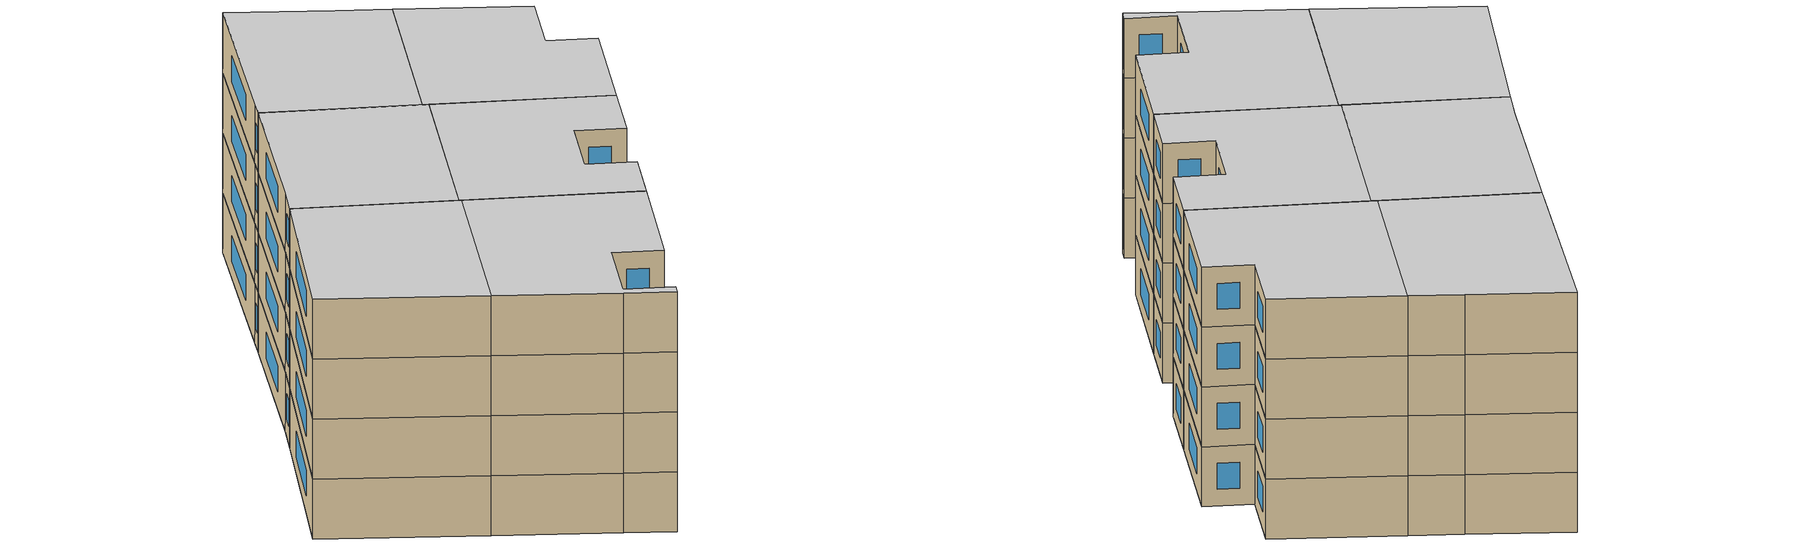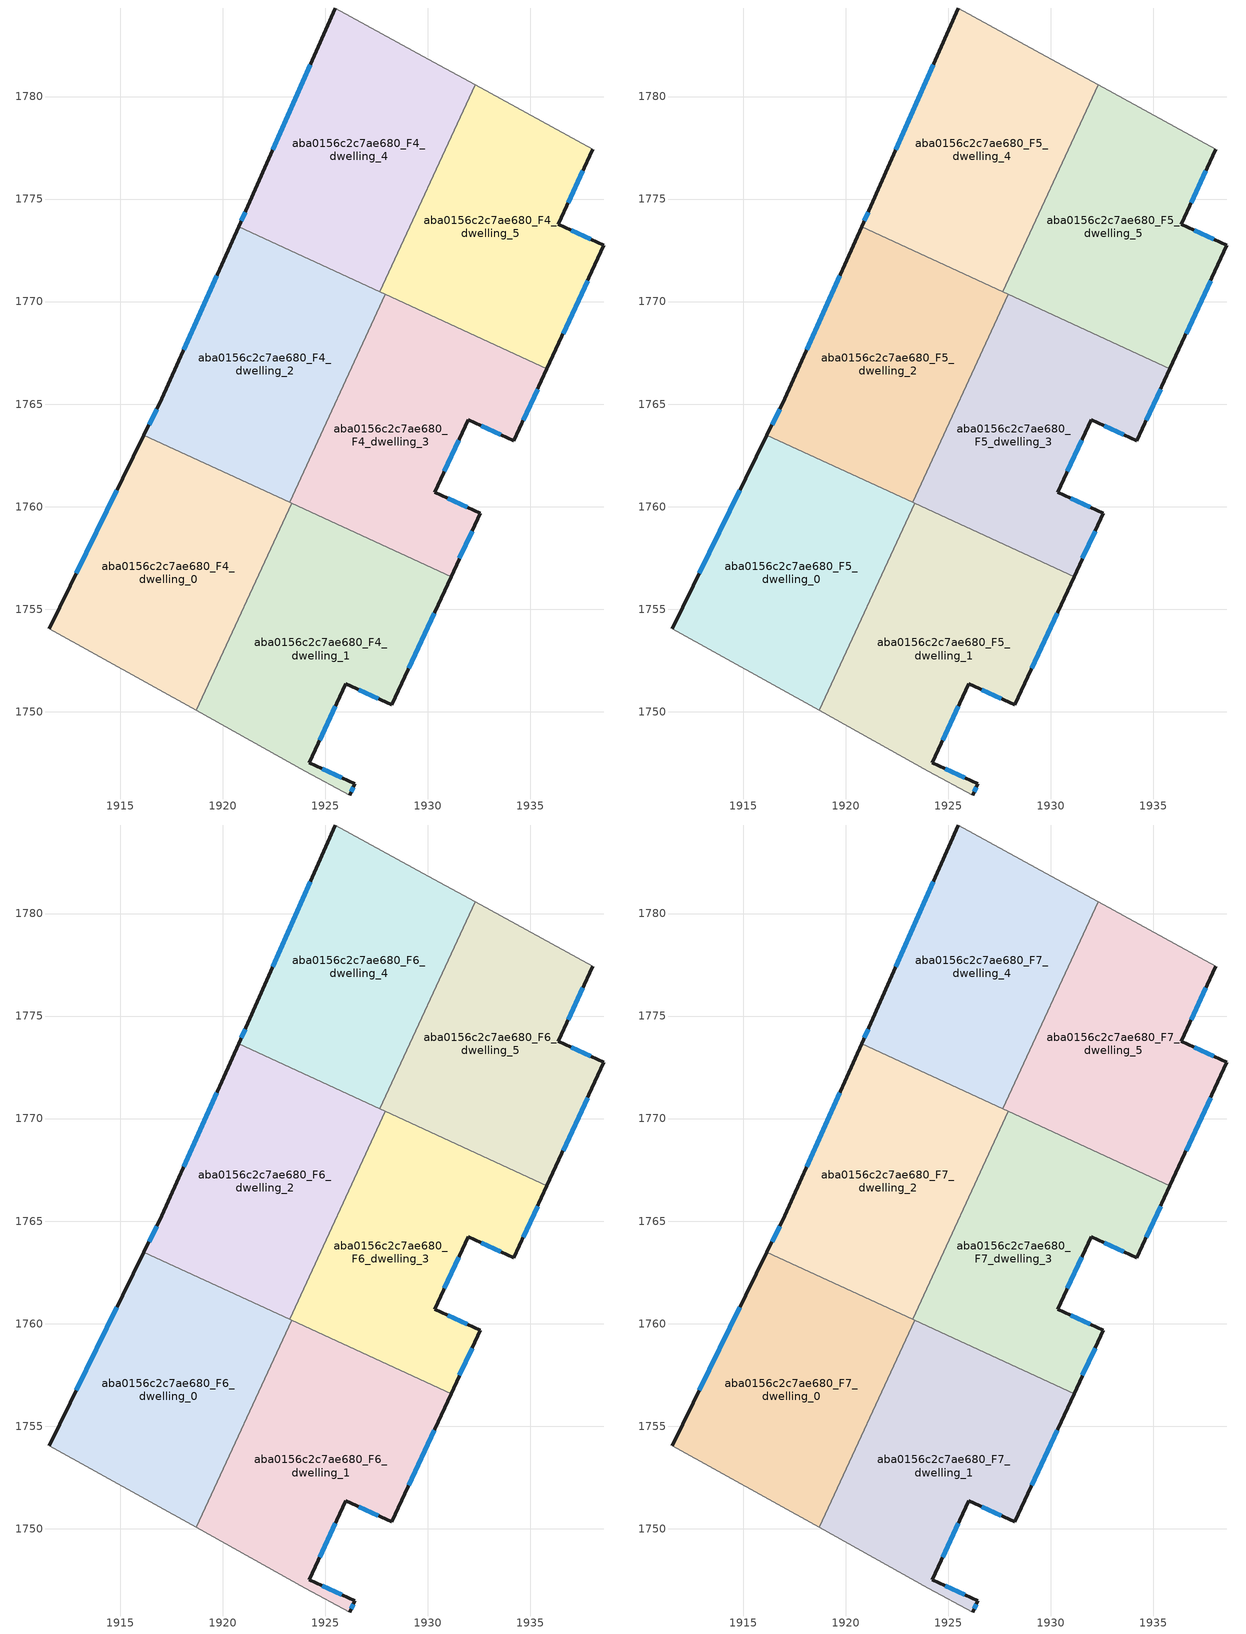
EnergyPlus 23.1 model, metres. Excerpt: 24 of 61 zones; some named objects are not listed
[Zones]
aba0156c2c7ae680_F4_dwelling_0
 floor to aba0156c2c7ae680_F3_dwelling_0 (EU_floor_Construction): 1923.37,1760.17 1918.71,1750.06 1911.53,1754.06 1916.16,1763.49 z12
 wall outside (EU_wall_Construction): 1916.16,1763.49 1911.53,1754.06 z12:15
 wall adiabatic (EU_wall_Construction): 1911.53,1754.06 1918.71,1750.06 z12:15
 wall to aba0156c2c7ae680_F4_dwelling_1 (EU_wall_Construction): 1918.71,1750.06 1923.37,1760.17 z12:15
 wall to aba0156c2c7ae680_F4_dwelling_2 (EU_wall_Construction): 1923.26,1760.22 1916.16,1763.49 z12:15
 wall to aba0156c2c7ae680_F4_dwelling_3 (EU_wall_Construction): 1923.37,1760.17 1923.26,1760.22 z12:15
 window (EU_Window_Construction): 1914.83,1760.8 1912.85,1756.75 z12.86:14.14
aba0156c2c7ae680_F4_dwelling_1
 floor to aba0156c2c7ae680_F3_dwelling_1 (EU_floor_Construction): 1931.13,1756.59 1928.23,1750.33 1926.01,1751.37 1924.22,1747.51 1926.44,1746.48 1926.19,1745.94 1924.03,1747.1 1918.71,1750.06 1923.37,1760.17 z12
 wall outside (EU_wall_Construction): 1926.19,1745.94 1926.44,1746.48 1924.22,1747.51 1926.01,1751.37 1928.23,1750.33 1931.13,1756.59 z12:15
 wall adiabatic (EU_wall_Construction): 1918.71,1750.06 1924.03,1747.1 1926.19,1745.94 z12:15
 wall to aba0156c2c7ae680_F4_dwelling_3 (EU_wall_Construction): 1931.13,1756.59 1923.37,1760.17 z12:15
 window (EU_Window_Construction): 1926.64,1751.07 1927.59,1750.63 / 1924.73,1748.61 1925.5,1750.26 / 1925.81,1746.78 1924.85,1747.22 / 1926.26,1746.09 1926.37,1746.33 / 1929.06,1752.12 1930.3,1754.8 z12.86:14.14
aba0156c2c7ae680_F4_dwelling_2
 floor to aba0156c2c7ae680_F3_dwelling_2 (EU_floor_Construction): 1927.93,1770.35 1923.26,1760.22 1916.16,1763.49 1917.02,1765.26 1920.77,1773.65 z12
 wall outside (EU_wall_Construction): 1920.77,1773.65 1917.02,1765.26 1916.16,1763.49 z12:15
 wall to aba0156c2c7ae680_F4_dwelling_3 (EU_wall_Construction): 1923.26,1760.22 1927.93,1770.35 z12:15
 wall to aba0156c2c7ae680_F4_dwelling_4 (EU_wall_Construction): 1927.66,1770.48 1920.77,1773.65 z12:15
 wall to aba0156c2c7ae680_F4_dwelling_5 (EU_wall_Construction): 1927.93,1770.35 1927.66,1770.48 z12:15
 window (EU_Window_Construction): 1919.7,1771.26 1918.09,1767.66 / 1916.77,1764.75 1916.4,1764 z12.86:14.14
aba0156c2c7ae680_F4_dwelling_3
 floor to aba0156c2c7ae680_F3_dwelling_3 (EU_floor_Construction): 1935.81,1766.72 1934.2,1763.22 1931.97,1764.25 1930.34,1760.71 1932.57,1759.68 1931.13,1756.59 1923.26,1760.22 1927.93,1770.35 z12
 wall outside (EU_wall_Construction): 1931.13,1756.59 1932.57,1759.68 1930.34,1760.71 1931.97,1764.25 1934.2,1763.22 1935.81,1766.72 z12:15
 wall to aba0156c2c7ae680_F4_dwelling_5 (EU_wall_Construction): 1935.81,1766.72 1927.93,1770.35 z12:15
 window (EU_Window_Construction): 1934.66,1764.22 1935.35,1765.72 / 1932.61,1763.96 1933.56,1763.52 / 1930.81,1761.72 1931.51,1763.24 / 1931.93,1759.97 1930.98,1760.41 / 1931.54,1757.47 1932.16,1758.8 z12.86:14.14
aba0156c2c7ae680_F4_dwelling_4
 floor to aba0156c2c7ae680_F3_dwelling_4 (EU_floor_Construction): 1930.02,1781.81 1932.31,1780.56 1927.66,1770.48 1920.77,1773.65 1921.22,1774.66 1925.48,1784.32 z12
 wall outside (EU_wall_Construction): 1925.48,1784.32 1921.22,1774.66 1920.77,1773.65 z12:15
 wall adiabatic (EU_wall_Construction): 1932.31,1780.56 1930.02,1781.81 1925.48,1784.32 z12:15
 wall to aba0156c2c7ae680_F4_dwelling_5 (EU_wall_Construction): 1927.66,1770.48 1932.31,1780.56 z12:15
 window (EU_Window_Construction): 1921.09,1774.37 1920.9,1773.94 / 1924.27,1781.56 1922.44,1777.42 z12.86:14.14
aba0156c2c7ae680_F4_dwelling_5
 floor to aba0156c2c7ae680_F3_dwelling_5 (EU_floor_Construction): 1938.05,1777.44 1936.36,1773.78 1938.59,1772.75 1935.81,1766.72 1927.66,1770.48 1932.31,1780.56 z12
 wall outside (EU_wall_Construction): 1935.81,1766.72 1938.59,1772.75 1936.36,1773.78 1938.05,1777.44 z12:15
 wall adiabatic (EU_wall_Construction): 1938.05,1777.44 1932.31,1780.56 z12:15
 window (EU_Window_Construction): 1937.95,1773.04 1937,1773.48 / 1936.6,1768.44 1937.79,1771.03 / 1936.84,1774.82 1937.57,1776.39 z12.86:14.14
aba0156c2c7ae680_F5_dwelling_0
 floor to aba0156c2c7ae680_F4_dwelling_0 (EU_floor_Construction): 1923.37,1760.17 1918.71,1750.06 1911.53,1754.06 1916.16,1763.49 z15
 wall outside (EU_wall_Construction): 1916.16,1763.49 1911.53,1754.06 z15:18
 wall adiabatic (EU_wall_Construction): 1911.53,1754.06 1918.71,1750.06 z15:18
 wall to aba0156c2c7ae680_F5_dwelling_1 (EU_wall_Construction): 1918.71,1750.06 1923.37,1760.17 z15:18
 wall to aba0156c2c7ae680_F5_dwelling_2 (EU_wall_Construction): 1923.26,1760.22 1916.16,1763.49 z15:18
 wall to aba0156c2c7ae680_F5_dwelling_3 (EU_wall_Construction): 1923.37,1760.17 1923.26,1760.22 z15:18
 window (EU_Window_Construction): 1914.83,1760.8 1912.85,1756.75 z15.86:17.14
aba0156c2c7ae680_F5_dwelling_1
 floor to aba0156c2c7ae680_F4_dwelling_1 (EU_floor_Construction): 1931.13,1756.59 1928.23,1750.33 1926.01,1751.37 1924.22,1747.51 1926.44,1746.48 1926.19,1745.94 1924.03,1747.1 1918.71,1750.06 1923.37,1760.17 z15
 wall outside (EU_wall_Construction): 1926.19,1745.94 1926.44,1746.48 1924.22,1747.51 1926.01,1751.37 1928.23,1750.33 1931.13,1756.59 z15:18
 wall adiabatic (EU_wall_Construction): 1918.71,1750.06 1924.03,1747.1 1926.19,1745.94 z15:18
 wall to aba0156c2c7ae680_F5_dwelling_3 (EU_wall_Construction): 1931.13,1756.59 1923.37,1760.17 z15:18
 window (EU_Window_Construction): 1926.64,1751.07 1927.59,1750.63 / 1924.73,1748.61 1925.5,1750.26 / 1925.81,1746.78 1924.85,1747.22 / 1926.26,1746.09 1926.37,1746.33 / 1929.06,1752.12 1930.3,1754.8 z15.86:17.14
aba0156c2c7ae680_F5_dwelling_2
 floor to aba0156c2c7ae680_F4_dwelling_2 (EU_floor_Construction): 1927.93,1770.35 1923.26,1760.22 1916.16,1763.49 1917.02,1765.26 1920.77,1773.65 z15
 wall outside (EU_wall_Construction): 1920.77,1773.65 1917.02,1765.26 1916.16,1763.49 z15:18
 wall to aba0156c2c7ae680_F5_dwelling_3 (EU_wall_Construction): 1923.26,1760.22 1927.93,1770.35 z15:18
 wall to aba0156c2c7ae680_F5_dwelling_4 (EU_wall_Construction): 1927.66,1770.48 1920.77,1773.65 z15:18
 wall to aba0156c2c7ae680_F5_dwelling_5 (EU_wall_Construction): 1927.93,1770.35 1927.66,1770.48 z15:18
 window (EU_Window_Construction): 1919.7,1771.26 1918.09,1767.66 / 1916.77,1764.75 1916.4,1764 z15.86:17.14
aba0156c2c7ae680_F5_dwelling_3
 floor to aba0156c2c7ae680_F4_dwelling_3 (EU_floor_Construction): 1935.81,1766.72 1934.2,1763.22 1931.97,1764.25 1930.34,1760.71 1932.57,1759.68 1931.13,1756.59 1923.26,1760.22 1927.93,1770.35 z15
 wall outside (EU_wall_Construction): 1931.13,1756.59 1932.57,1759.68 1930.34,1760.71 1931.97,1764.25 1934.2,1763.22 1935.81,1766.72 z15:18
 wall to aba0156c2c7ae680_F5_dwelling_5 (EU_wall_Construction): 1935.81,1766.72 1927.93,1770.35 z15:18
 window (EU_Window_Construction): 1934.66,1764.22 1935.35,1765.72 / 1932.61,1763.96 1933.56,1763.52 / 1930.81,1761.72 1931.51,1763.24 / 1931.93,1759.97 1930.98,1760.41 / 1931.54,1757.47 1932.16,1758.8 z15.86:17.14
aba0156c2c7ae680_F5_dwelling_4
 floor to aba0156c2c7ae680_F4_dwelling_4 (EU_floor_Construction): 1930.02,1781.81 1932.31,1780.56 1927.66,1770.48 1920.77,1773.65 1921.22,1774.66 1925.48,1784.32 z15
 wall outside (EU_wall_Construction): 1925.48,1784.32 1921.22,1774.66 1920.77,1773.65 z15:18
 wall adiabatic (EU_wall_Construction): 1932.31,1780.56 1930.02,1781.81 1925.48,1784.32 z15:18
 wall to aba0156c2c7ae680_F5_dwelling_5 (EU_wall_Construction): 1927.66,1770.48 1932.31,1780.56 z15:18
 window (EU_Window_Construction): 1921.09,1774.37 1920.9,1773.94 / 1924.27,1781.56 1922.44,1777.42 z15.86:17.14
aba0156c2c7ae680_F5_dwelling_5
 floor to aba0156c2c7ae680_F4_dwelling_5 (EU_floor_Construction): 1938.05,1777.44 1936.36,1773.78 1938.59,1772.75 1935.81,1766.72 1927.66,1770.48 1932.31,1780.56 z15
 wall outside (EU_wall_Construction): 1935.81,1766.72 1938.59,1772.75 1936.36,1773.78 1938.05,1777.44 z15:18
 wall adiabatic (EU_wall_Construction): 1938.05,1777.44 1932.31,1780.56 z15:18
 window (EU_Window_Construction): 1937.95,1773.04 1937,1773.48 / 1936.6,1768.44 1937.79,1771.03 / 1936.84,1774.82 1937.57,1776.39 z15.86:17.14
aba0156c2c7ae680_F6_dwelling_0
 floor to aba0156c2c7ae680_F5_dwelling_0 (EU_floor_Construction): 1923.37,1760.17 1918.71,1750.06 1911.53,1754.06 1916.16,1763.49 z18
 wall outside (EU_wall_Construction): 1916.16,1763.49 1911.53,1754.06 z18:21
 wall adiabatic (EU_wall_Construction): 1911.53,1754.06 1918.71,1750.06 z18:21
 wall to aba0156c2c7ae680_F6_dwelling_1 (EU_wall_Construction): 1918.71,1750.06 1923.37,1760.17 z18:21
 wall to aba0156c2c7ae680_F6_dwelling_2 (EU_wall_Construction): 1923.26,1760.22 1916.16,1763.49 z18:21
 wall to aba0156c2c7ae680_F6_dwelling_3 (EU_wall_Construction): 1923.37,1760.17 1923.26,1760.22 z18:21
 window (EU_Window_Construction): 1914.83,1760.8 1912.85,1756.75 z18.86:20.14
aba0156c2c7ae680_F6_dwelling_1
 floor to aba0156c2c7ae680_F5_dwelling_1 (EU_floor_Construction): 1931.13,1756.59 1928.23,1750.33 1926.01,1751.37 1924.22,1747.51 1926.44,1746.48 1926.19,1745.94 1924.03,1747.1 1918.71,1750.06 1923.37,1760.17 z18
 wall outside (EU_wall_Construction): 1926.19,1745.94 1926.44,1746.48 1924.22,1747.51 1926.01,1751.37 1928.23,1750.33 1931.13,1756.59 z18:21
 wall adiabatic (EU_wall_Construction): 1918.71,1750.06 1924.03,1747.1 1926.19,1745.94 z18:21
 wall to aba0156c2c7ae680_F6_dwelling_3 (EU_wall_Construction): 1931.13,1756.59 1923.37,1760.17 z18:21
 window (EU_Window_Construction): 1926.64,1751.07 1927.59,1750.63 / 1924.73,1748.61 1925.5,1750.26 / 1925.81,1746.78 1924.85,1747.22 / 1926.26,1746.09 1926.37,1746.33 / 1929.06,1752.12 1930.3,1754.8 z18.86:20.14
aba0156c2c7ae680_F6_dwelling_2
 floor to aba0156c2c7ae680_F5_dwelling_2 (EU_floor_Construction): 1927.93,1770.35 1923.26,1760.22 1916.16,1763.49 1917.02,1765.26 1920.77,1773.65 z18
 wall outside (EU_wall_Construction): 1920.77,1773.65 1917.02,1765.26 1916.16,1763.49 z18:21
 wall to aba0156c2c7ae680_F6_dwelling_3 (EU_wall_Construction): 1923.26,1760.22 1927.93,1770.35 z18:21
 wall to aba0156c2c7ae680_F6_dwelling_4 (EU_wall_Construction): 1927.66,1770.48 1920.77,1773.65 z18:21
 wall to aba0156c2c7ae680_F6_dwelling_5 (EU_wall_Construction): 1927.93,1770.35 1927.66,1770.48 z18:21
 window (EU_Window_Construction): 1919.7,1771.26 1918.09,1767.66 / 1916.77,1764.75 1916.4,1764 z18.86:20.14
aba0156c2c7ae680_F6_dwelling_3
 floor to aba0156c2c7ae680_F5_dwelling_3 (EU_floor_Construction): 1935.81,1766.72 1934.2,1763.22 1931.97,1764.25 1930.34,1760.71 1932.57,1759.68 1931.13,1756.59 1923.26,1760.22 1927.93,1770.35 z18
 wall outside (EU_wall_Construction): 1931.13,1756.59 1932.57,1759.68 1930.34,1760.71 1931.97,1764.25 1934.2,1763.22 1935.81,1766.72 z18:21
 wall to aba0156c2c7ae680_F6_dwelling_5 (EU_wall_Construction): 1935.81,1766.72 1927.93,1770.35 z18:21
 window (EU_Window_Construction): 1934.66,1764.22 1935.35,1765.72 / 1932.61,1763.96 1933.56,1763.52 / 1930.81,1761.72 1931.51,1763.24 / 1931.93,1759.97 1930.98,1760.41 / 1931.54,1757.47 1932.16,1758.8 z18.86:20.14
aba0156c2c7ae680_F6_dwelling_4
 floor to aba0156c2c7ae680_F5_dwelling_4 (EU_floor_Construction): 1930.02,1781.81 1932.31,1780.56 1927.66,1770.48 1920.77,1773.65 1921.22,1774.66 1925.48,1784.32 z18
 wall outside (EU_wall_Construction): 1925.48,1784.32 1921.22,1774.66 1920.77,1773.65 z18:21
 wall adiabatic (EU_wall_Construction): 1932.31,1780.56 1930.02,1781.81 1925.48,1784.32 z18:21
 wall to aba0156c2c7ae680_F6_dwelling_5 (EU_wall_Construction): 1927.66,1770.48 1932.31,1780.56 z18:21
 window (EU_Window_Construction): 1921.09,1774.37 1920.9,1773.94 / 1924.27,1781.56 1922.44,1777.42 z18.86:20.14
aba0156c2c7ae680_F6_dwelling_5
 floor to aba0156c2c7ae680_F5_dwelling_5 (EU_floor_Construction): 1938.05,1777.44 1936.36,1773.78 1938.59,1772.75 1935.81,1766.72 1927.66,1770.48 1932.31,1780.56 z18
 wall outside (EU_wall_Construction): 1935.81,1766.72 1938.59,1772.75 1936.36,1773.78 1938.05,1777.44 z18:21
 wall adiabatic (EU_wall_Construction): 1938.05,1777.44 1932.31,1780.56 z18:21
 window (EU_Window_Construction): 1937.95,1773.04 1937,1773.48 / 1936.6,1768.44 1937.79,1771.03 / 1936.84,1774.82 1937.57,1776.39 z18.86:20.14
aba0156c2c7ae680_F7_dwelling_0
 floor to aba0156c2c7ae680_F6_dwelling_0 (EU_floor_Construction): 1923.37,1760.17 1918.71,1750.06 1911.53,1754.06 1916.16,1763.49 z21
 wall outside (EU_wall_Construction): 1916.16,1763.49 1911.53,1754.06 z21:24
 wall adiabatic (EU_wall_Construction): 1911.53,1754.06 1918.71,1750.06 z21:24
 wall to aba0156c2c7ae680_F7_dwelling_1 (EU_wall_Construction): 1918.71,1750.06 1923.37,1760.17 z21:24
 wall to aba0156c2c7ae680_F7_dwelling_2 (EU_wall_Construction): 1923.26,1760.22 1916.16,1763.49 z21:24
 wall to aba0156c2c7ae680_F7_dwelling_3 (EU_wall_Construction): 1923.37,1760.17 1923.26,1760.22 z21:24
 window (EU_Window_Construction): 1914.83,1760.8 1912.85,1756.75 z21.86:23.14
 ceiling to aba0156c2c7ae680_F8_dwelling_0 (EU_floor_Construction): 1918.71,1750.06 1923.37,1760.17 1916.16,1763.49 1911.53,1754.06 z24
aba0156c2c7ae680_F7_dwelling_1
 floor to aba0156c2c7ae680_F6_dwelling_1 (EU_floor_Construction): 1931.13,1756.59 1928.23,1750.33 1926.01,1751.37 1924.22,1747.51 1926.44,1746.48 1926.19,1745.94 1924.03,1747.1 1918.71,1750.06 1923.37,1760.17 z21
 wall outside (EU_wall_Construction): 1926.19,1745.94 1926.44,1746.48 1924.22,1747.51 1926.01,1751.37 1928.23,1750.33 1931.13,1756.59 z21:24
 wall adiabatic (EU_wall_Construction): 1918.71,1750.06 1924.03,1747.1 1926.19,1745.94 z21:24
 wall to aba0156c2c7ae680_F7_dwelling_3 (EU_wall_Construction): 1931.13,1756.59 1923.37,1760.17 z21:24
 window (EU_Window_Construction): 1926.64,1751.07 1927.59,1750.63 / 1924.73,1748.61 1925.5,1750.26 / 1925.81,1746.78 1924.85,1747.22 / 1926.26,1746.09 1926.37,1746.33 / 1929.06,1752.12 1930.3,1754.8 z21.86:23.14
 ceiling to aba0156c2c7ae680_F8_dwelling_1 (EU_floor_Construction): 1926.44,1746.48 1924.22,1747.51 1926.01,1751.37 1928.23,1750.33 1931.13,1756.59 1923.37,1760.17 1918.71,1750.06 1924.03,1747.1 1926.19,1745.94 z24
aba0156c2c7ae680_F7_dwelling_2
 floor to aba0156c2c7ae680_F6_dwelling_2 (EU_floor_Construction): 1927.93,1770.35 1923.26,1760.22 1916.16,1763.49 1917.02,1765.26 1920.77,1773.65 z21
 wall outside (EU_wall_Construction): 1920.77,1773.65 1917.02,1765.26 1916.16,1763.49 z21:24
 wall to aba0156c2c7ae680_F7_dwelling_3 (EU_wall_Construction): 1923.26,1760.22 1927.93,1770.35 z21:24
 wall to aba0156c2c7ae680_F7_dwelling_4 (EU_wall_Construction): 1927.66,1770.48 1920.77,1773.65 z21:24
 wall to aba0156c2c7ae680_F7_dwelling_5 (EU_wall_Construction): 1927.93,1770.35 1927.66,1770.48 z21:24
 window (EU_Window_Construction): 1919.7,1771.26 1918.09,1767.66 / 1916.77,1764.75 1916.4,1764 z21.86:23.14
 ceiling to aba0156c2c7ae680_F8_dwelling_2 (EU_floor_Construction): 1923.26,1760.22 1927.93,1770.35 1920.77,1773.65 1917.02,1765.26 1916.16,1763.49 z24
aba0156c2c7ae680_F7_dwelling_3
 floor to aba0156c2c7ae680_F6_dwelling_3 (EU_floor_Construction): 1935.81,1766.72 1934.2,1763.22 1931.97,1764.25 1930.34,1760.71 1932.57,1759.68 1931.13,1756.59 1923.26,1760.22 1927.93,1770.35 z21
 wall outside (EU_wall_Construction): 1931.13,1756.59 1932.57,1759.68 1930.34,1760.71 1931.97,1764.25 1934.2,1763.22 1935.81,1766.72 z21:24
 wall to aba0156c2c7ae680_F7_dwelling_5 (EU_wall_Construction): 1935.81,1766.72 1927.93,1770.35 z21:24
 window (EU_Window_Construction): 1934.66,1764.22 1935.35,1765.72 / 1932.61,1763.96 1933.56,1763.52 / 1930.81,1761.72 1931.51,1763.24 / 1931.93,1759.97 1930.98,1760.41 / 1931.54,1757.47 1932.16,1758.8 z21.86:23.14
 ceiling to aba0156c2c7ae680_F8_dwelling_3 (EU_floor_Construction): 1932.57,1759.68 1930.34,1760.71 1931.97,1764.25 1934.2,1763.22 1935.81,1766.72 1927.93,1770.35 1923.26,1760.22 1931.13,1756.59 z24
aba0156c2c7ae680_F7_dwelling_4
 floor to aba0156c2c7ae680_F6_dwelling_4 (EU_floor_Construction): 1930.02,1781.81 1932.31,1780.56 1927.66,1770.48 1920.77,1773.65 1921.22,1774.66 1925.48,1784.32 z21
 wall outside (EU_wall_Construction): 1925.48,1784.32 1921.22,1774.66 1920.77,1773.65 z21:24
 wall adiabatic (EU_wall_Construction): 1932.31,1780.56 1930.02,1781.81 1925.48,1784.32 z21:24
 wall to aba0156c2c7ae680_F7_dwelling_5 (EU_wall_Construction): 1927.66,1770.48 1932.31,1780.56 z21:24
 window (EU_Window_Construction): 1921.09,1774.37 1920.9,1773.94 / 1924.27,1781.56 1922.44,1777.42 z21.86:23.14
 ceiling to aba0156c2c7ae680_F8_dwelling_4 (EU_floor_Construction): 1927.66,1770.48 1932.31,1780.56 1930.02,1781.81 1925.48,1784.32 1921.22,1774.66 1920.77,1773.65 z24
aba0156c2c7ae680_F7_dwelling_5
 floor to aba0156c2c7ae680_F6_dwelling_5 (EU_floor_Construction): 1938.05,1777.44 1936.36,1773.78 1938.59,1772.75 1935.81,1766.72 1927.66,1770.48 1932.31,1780.56 z21
 wall outside (EU_wall_Construction): 1935.81,1766.72 1938.59,1772.75 1936.36,1773.78 1938.05,1777.44 z21:24
 wall adiabatic (EU_wall_Construction): 1938.05,1777.44 1932.31,1780.56 z21:24
 window (EU_Window_Construction): 1937.95,1773.04 1937,1773.48 / 1936.6,1768.44 1937.79,1771.03 / 1936.84,1774.82 1937.57,1776.39 z21.86:23.14
 ceiling to aba0156c2c7ae680_F8_dwelling_5 (EU_floor_Construction): 1935.81,1766.72 1938.59,1772.75 1936.36,1773.78 1938.05,1777.44 1932.31,1780.56 1927.66,1770.48 z24
[Building]
EU S2 Campaign: North Axis=0; Terrain=City; Solar Distribution=FullExterior
[Site:Location]
Helsinki-Vantaa.AP: Latitude=60.317; Longitude=24.963; Time Zone=2; Elevation=54.6
[SizingPeriod:WeatherFileDays]
AnnualSizingPeriod: Begin Month=1; Begin Day of Month=1; End Month=12; End Day of Month=31; Day of Week for Start Day=Monday; Use Weather File Daylight Saving Period=No; Use Weather File Rain and Snow Indicators=No
[MATERIAL]
EU_InternalMass_Material: Roughness=MediumRough; Thickness=0.1; Conductivity=1; Density=1800; Specific Heat=900; Thermal Absorptance=0.9; Solar Absorptance=0.7; Visible Absorptance=0.7
[MATERIAL:NOMASS] Roughness=MediumRough; Thermal Absorptance=0.9; Solar Absorptance=0.7; Visible Absorptance=0.7
Name | Thermal Resistance
EU_wall_NoMass | 2.6932
EU_floor_NoMass | 2.22482
[WINDOWMATERIAL:SIMPLEGLAZINGSYSTEM]
EU_Window_SimpleGlazing: UFactor=2.14966; Solar Heat Gain Coefficient=0.7; Visible Transmittance=0.7
[CONSTRUCTION]
EU_wall_Construction: EU_wall_NoMass
EU_floor_Construction: EU_floor_NoMass
EU_Window_Construction: EU_Window_SimpleGlazing
EU_InternalMass_Construction: EU_InternalMass_Material
[ZONE] Type=1; Multiplier=1; Ceiling Height=autocalculate; Floor Area=autocalculate; Part of Total Floor Area=Yes
Name | Volume
aba0156c2c7ae680_F4_dwelling_0; aba0156c2c7ae680_F5_dwelling_0; aba0156c2c7ae680_F6_dwelling_0; aba0156c2c7ae680_F7_dwelling_0 | 261.857
aba0156c2c7ae680_F4_dwelling_1; aba0156c2c7ae680_F5_dwelling_1; aba0156c2c7ae680_F6_dwelling_1; aba0156c2c7ae680_F7_dwelling_1 | 261.864
aba0156c2c7ae680_F4_dwelling_2; aba0156c2c7ae680_F5_dwelling_2; aba0156c2c7ae680_F6_dwelling_2; aba0156c2c7ae680_F7_dwelling_2 | 261.863
aba0156c2c7ae680_F4_dwelling_3; aba0156c2c7ae680_F5_dwelling_3; aba0156c2c7ae680_F6_dwelling_3; aba0156c2c7ae680_F7_dwelling_3 | 261.865
aba0156c2c7ae680_F4_dwelling_4; aba0156c2c7ae680_F5_dwelling_4; aba0156c2c7ae680_F6_dwelling_4; aba0156c2c7ae680_F7_dwelling_4 | 261.875
aba0156c2c7ae680_F4_dwelling_5; aba0156c2c7ae680_F5_dwelling_5; aba0156c2c7ae680_F6_dwelling_5; aba0156c2c7ae680_F7_dwelling_5 | 261.851
[INTERNALMASS] Construction=EU_InternalMass_Construction
Name | Zone or ZoneList | Surface Area
aba0156c2c7ae680_F4_dwelling_0_EU_InternalMass | aba0156c2c7ae680_F4_dwelling_0 | 87.2865
aba0156c2c7ae680_F4_dwelling_1_EU_InternalMass | aba0156c2c7ae680_F4_dwelling_1 | 87.2891
aba0156c2c7ae680_F4_dwelling_2_EU_InternalMass | aba0156c2c7ae680_F4_dwelling_2 | 87.2888
aba0156c2c7ae680_F4_dwelling_3_EU_InternalMass | aba0156c2c7ae680_F4_dwelling_3 | 87.2879
aba0156c2c7ae680_F4_dwelling_4_EU_InternalMass | aba0156c2c7ae680_F4_dwelling_4 | 87.2914
aba0156c2c7ae680_F4_dwelling_5_EU_InternalMass | aba0156c2c7ae680_F4_dwelling_5 | 87.2817
aba0156c2c7ae680_F5_dwelling_0_EU_InternalMass | aba0156c2c7ae680_F5_dwelling_0 | 87.2865
aba0156c2c7ae680_F5_dwelling_1_EU_InternalMass | aba0156c2c7ae680_F5_dwelling_1 | 87.2891
aba0156c2c7ae680_F5_dwelling_2_EU_InternalMass | aba0156c2c7ae680_F5_dwelling_2 | 87.2888
aba0156c2c7ae680_F5_dwelling_3_EU_InternalMass | aba0156c2c7ae680_F5_dwelling_3 | 87.2879
aba0156c2c7ae680_F5_dwelling_4_EU_InternalMass | aba0156c2c7ae680_F5_dwelling_4 | 87.2914
aba0156c2c7ae680_F5_dwelling_5_EU_InternalMass | aba0156c2c7ae680_F5_dwelling_5 | 87.2817
aba0156c2c7ae680_F6_dwelling_0_EU_InternalMass | aba0156c2c7ae680_F6_dwelling_0 | 87.2865
aba0156c2c7ae680_F6_dwelling_1_EU_InternalMass | aba0156c2c7ae680_F6_dwelling_1 | 87.2891
aba0156c2c7ae680_F6_dwelling_2_EU_InternalMass | aba0156c2c7ae680_F6_dwelling_2 | 87.2888
aba0156c2c7ae680_F6_dwelling_3_EU_InternalMass | aba0156c2c7ae680_F6_dwelling_3 | 87.2879
aba0156c2c7ae680_F6_dwelling_4_EU_InternalMass | aba0156c2c7ae680_F6_dwelling_4 | 87.2914
aba0156c2c7ae680_F6_dwelling_5_EU_InternalMass | aba0156c2c7ae680_F6_dwelling_5 | 87.2817
aba0156c2c7ae680_F7_dwelling_0_EU_InternalMass | aba0156c2c7ae680_F7_dwelling_0 | 87.2865
aba0156c2c7ae680_F7_dwelling_1_EU_InternalMass | aba0156c2c7ae680_F7_dwelling_1 | 87.2891
aba0156c2c7ae680_F7_dwelling_2_EU_InternalMass | aba0156c2c7ae680_F7_dwelling_2 | 87.2888
aba0156c2c7ae680_F7_dwelling_3_EU_InternalMass | aba0156c2c7ae680_F7_dwelling_3 | 87.2879
aba0156c2c7ae680_F7_dwelling_4_EU_InternalMass | aba0156c2c7ae680_F7_dwelling_4 | 87.2914
aba0156c2c7ae680_F7_dwelling_5_EU_InternalMass | aba0156c2c7ae680_F7_dwelling_5 | 87.2817
[OTHEREQUIPMENT] Fuel Type=Electricity; Design Level Calculation Method=Watts/Area; Power per Zone Floor Area=1; Fraction Latent=0; Fraction Radiant=0; Fraction Lost=0; Carbon Dioxide Generation Rate=0; EndUse Subcategory=EU_Step8_InternalGains
Name | Zone or ZoneList or Space or SpaceList | Schedule
EU_Step8_InternalGain_aba0156c2c7ae680_F4_dwelling_0_f000 | aba0156c2c7ae680_F4_dwelling_0 | EU_Step8_GainSchedule_aba0156c2c7ae680_F4_dwelling_0_f000
EU_Step8_InternalGain_aba0156c2c7ae680_F4_dwelling_1_f000 | aba0156c2c7ae680_F4_dwelling_1 | EU_Step8_GainSchedule_aba0156c2c7ae680_F4_dwelling_1_f000
EU_Step8_InternalGain_aba0156c2c7ae680_F4_dwelling_2_f000 | aba0156c2c7ae680_F4_dwelling_2 | EU_Step8_GainSchedule_aba0156c2c7ae680_F4_dwelling_2_f000
EU_Step8_InternalGain_aba0156c2c7ae680_F4_dwelling_3_f000 | aba0156c2c7ae680_F4_dwelling_3 | EU_Step8_GainSchedule_aba0156c2c7ae680_F4_dwelling_3_f000
EU_Step8_InternalGain_aba0156c2c7ae680_F4_dwelling_4_f000 | aba0156c2c7ae680_F4_dwelling_4 | EU_Step8_GainSchedule_aba0156c2c7ae680_F4_dwelling_4_f000
EU_Step8_InternalGain_aba0156c2c7ae680_F4_dwelling_5_f000 | aba0156c2c7ae680_F4_dwelling_5 | EU_Step8_GainSchedule_aba0156c2c7ae680_F4_dwelling_5_f000
EU_Step8_InternalGain_aba0156c2c7ae680_F5_dwelling_0_f000 | aba0156c2c7ae680_F5_dwelling_0 | EU_Step8_GainSchedule_aba0156c2c7ae680_F5_dwelling_0_f000
EU_Step8_InternalGain_aba0156c2c7ae680_F5_dwelling_1_f000 | aba0156c2c7ae680_F5_dwelling_1 | EU_Step8_GainSchedule_aba0156c2c7ae680_F5_dwelling_1_f000
EU_Step8_InternalGain_aba0156c2c7ae680_F5_dwelling_2_f000 | aba0156c2c7ae680_F5_dwelling_2 | EU_Step8_GainSchedule_aba0156c2c7ae680_F5_dwelling_2_f000
EU_Step8_InternalGain_aba0156c2c7ae680_F5_dwelling_3_f000 | aba0156c2c7ae680_F5_dwelling_3 | EU_Step8_GainSchedule_aba0156c2c7ae680_F5_dwelling_3_f000
EU_Step8_InternalGain_aba0156c2c7ae680_F5_dwelling_4_f000 | aba0156c2c7ae680_F5_dwelling_4 | EU_Step8_GainSchedule_aba0156c2c7ae680_F5_dwelling_4_f000
EU_Step8_InternalGain_aba0156c2c7ae680_F5_dwelling_5_f000 | aba0156c2c7ae680_F5_dwelling_5 | EU_Step8_GainSchedule_aba0156c2c7ae680_F5_dwelling_5_f000
EU_Step8_InternalGain_aba0156c2c7ae680_F6_dwelling_0_f000 | aba0156c2c7ae680_F6_dwelling_0 | EU_Step8_GainSchedule_aba0156c2c7ae680_F6_dwelling_0_f000
EU_Step8_InternalGain_aba0156c2c7ae680_F6_dwelling_1_f000 | aba0156c2c7ae680_F6_dwelling_1 | EU_Step8_GainSchedule_aba0156c2c7ae680_F6_dwelling_1_f000
EU_Step8_InternalGain_aba0156c2c7ae680_F6_dwelling_2_f000 | aba0156c2c7ae680_F6_dwelling_2 | EU_Step8_GainSchedule_aba0156c2c7ae680_F6_dwelling_2_f000
EU_Step8_InternalGain_aba0156c2c7ae680_F6_dwelling_3_f000 | aba0156c2c7ae680_F6_dwelling_3 | EU_Step8_GainSchedule_aba0156c2c7ae680_F6_dwelling_3_f000
EU_Step8_InternalGain_aba0156c2c7ae680_F6_dwelling_4_f000 | aba0156c2c7ae680_F6_dwelling_4 | EU_Step8_GainSchedule_aba0156c2c7ae680_F6_dwelling_4_f000
EU_Step8_InternalGain_aba0156c2c7ae680_F6_dwelling_5_f000 | aba0156c2c7ae680_F6_dwelling_5 | EU_Step8_GainSchedule_aba0156c2c7ae680_F6_dwelling_5_f000
EU_Step8_InternalGain_aba0156c2c7ae680_F7_dwelling_0_f000 | aba0156c2c7ae680_F7_dwelling_0 | EU_Step8_GainSchedule_aba0156c2c7ae680_F7_dwelling_0_f000
EU_Step8_InternalGain_aba0156c2c7ae680_F7_dwelling_1_f000 | aba0156c2c7ae680_F7_dwelling_1 | EU_Step8_GainSchedule_aba0156c2c7ae680_F7_dwelling_1_f000
EU_Step8_InternalGain_aba0156c2c7ae680_F7_dwelling_2_f000 | aba0156c2c7ae680_F7_dwelling_2 | EU_Step8_GainSchedule_aba0156c2c7ae680_F7_dwelling_2_f000
EU_Step8_InternalGain_aba0156c2c7ae680_F7_dwelling_3_f000 | aba0156c2c7ae680_F7_dwelling_3 | EU_Step8_GainSchedule_aba0156c2c7ae680_F7_dwelling_3_f000
EU_Step8_InternalGain_aba0156c2c7ae680_F7_dwelling_4_f000 | aba0156c2c7ae680_F7_dwelling_4 | EU_Step8_GainSchedule_aba0156c2c7ae680_F7_dwelling_4_f000
EU_Step8_InternalGain_aba0156c2c7ae680_F7_dwelling_5_f000 | aba0156c2c7ae680_F7_dwelling_5 | EU_Step8_GainSchedule_aba0156c2c7ae680_F7_dwelling_5_f000
[ZONEVENTILATION:DESIGNFLOWRATE] Schedule=EU_AlwaysOn; Design Flow Rate Calculation Method=AirChanges/Hour; Air Changes per Hour=0.586271; Ventilation Type=Natural; Fan Pressure Rise=0; Fan Total Efficiency=1; Constant Term Coefficient=1; Temperature Term Coefficient=0; Velocity Term Coefficient=0; Velocity Squared Term Coefficient=0; Minimum Indoor Temperature=-100; Maximum Indoor Temperature=100; Delta Temperature=-100; Minimum Outdoor Temperature=-100; Maximum Outdoor Temperature=100; Maximum Wind Speed=40
Name | Zone or ZoneList or Space or SpaceList
EU_ConstantAir_aba0156c2c7ae680_F4_dwelling_0 | aba0156c2c7ae680_F4_dwelling_0
EU_ConstantAir_aba0156c2c7ae680_F4_dwelling_1 | aba0156c2c7ae680_F4_dwelling_1
EU_ConstantAir_aba0156c2c7ae680_F4_dwelling_2 | aba0156c2c7ae680_F4_dwelling_2
EU_ConstantAir_aba0156c2c7ae680_F4_dwelling_3 | aba0156c2c7ae680_F4_dwelling_3
EU_ConstantAir_aba0156c2c7ae680_F4_dwelling_4 | aba0156c2c7ae680_F4_dwelling_4
EU_ConstantAir_aba0156c2c7ae680_F4_dwelling_5 | aba0156c2c7ae680_F4_dwelling_5
EU_ConstantAir_aba0156c2c7ae680_F5_dwelling_0 | aba0156c2c7ae680_F5_dwelling_0
EU_ConstantAir_aba0156c2c7ae680_F5_dwelling_1 | aba0156c2c7ae680_F5_dwelling_1
EU_ConstantAir_aba0156c2c7ae680_F5_dwelling_2 | aba0156c2c7ae680_F5_dwelling_2
EU_ConstantAir_aba0156c2c7ae680_F5_dwelling_3 | aba0156c2c7ae680_F5_dwelling_3
EU_ConstantAir_aba0156c2c7ae680_F5_dwelling_4 | aba0156c2c7ae680_F5_dwelling_4
EU_ConstantAir_aba0156c2c7ae680_F5_dwelling_5 | aba0156c2c7ae680_F5_dwelling_5
EU_ConstantAir_aba0156c2c7ae680_F6_dwelling_0 | aba0156c2c7ae680_F6_dwelling_0
EU_ConstantAir_aba0156c2c7ae680_F6_dwelling_1 | aba0156c2c7ae680_F6_dwelling_1
EU_ConstantAir_aba0156c2c7ae680_F6_dwelling_2 | aba0156c2c7ae680_F6_dwelling_2
EU_ConstantAir_aba0156c2c7ae680_F6_dwelling_3 | aba0156c2c7ae680_F6_dwelling_3
EU_ConstantAir_aba0156c2c7ae680_F6_dwelling_4 | aba0156c2c7ae680_F6_dwelling_4
EU_ConstantAir_aba0156c2c7ae680_F6_dwelling_5 | aba0156c2c7ae680_F6_dwelling_5
EU_ConstantAir_aba0156c2c7ae680_F7_dwelling_0 | aba0156c2c7ae680_F7_dwelling_0
EU_ConstantAir_aba0156c2c7ae680_F7_dwelling_1 | aba0156c2c7ae680_F7_dwelling_1
EU_ConstantAir_aba0156c2c7ae680_F7_dwelling_2 | aba0156c2c7ae680_F7_dwelling_2
EU_ConstantAir_aba0156c2c7ae680_F7_dwelling_3 | aba0156c2c7ae680_F7_dwelling_3
EU_ConstantAir_aba0156c2c7ae680_F7_dwelling_4 | aba0156c2c7ae680_F7_dwelling_4
EU_ConstantAir_aba0156c2c7ae680_F7_dwelling_5 | aba0156c2c7ae680_F7_dwelling_5
[HVACTEMPLATE:ZONE:IDEALLOADSAIRSYSTEM] System Availability Schedule=EU_AlwaysOn; Maximum Heating Supply Air Temperature=50; Minimum Cooling Supply Air Temperature=13; Maximum Heating Supply Air Humidity Ratio=0.0156; Minimum Cooling Supply Air Humidity Ratio=0.0077; Heating Limit=NoLimit; Cooling Limit=NoLimit; Heating Availability Schedule=EU_AlwaysOn; Cooling Availability Schedule=EU_CoolingOff; Dehumidification Control Type=ConstantSensibleHeatRatio; Cooling Sensible Heat Ratio=0.7; Dehumidification Setpoint=60; Humidification Control Type=None; Humidification Setpoint=30; Outdoor Air Method=None; Outdoor Air Flow Rate per Person=0.00944; Outdoor Air Flow Rate per Zone Floor Area=0; Outdoor Air Flow Rate per Zone=0; Demand Controlled Ventilation Type=None; Outdoor Air Economizer Type=NoEconomizer; Heat Recovery Type=None; Sensible Heat Recovery Effectiveness=0.7; Latent Heat Recovery Effectiveness=0.65
Name | Template Thermostat
aba0156c2c7ae680_F4_dwelling_0 | EU_HeatOnly_aba0156c2c7ae680_F4_dwelling_0
aba0156c2c7ae680_F4_dwelling_1 | EU_HeatOnly_aba0156c2c7ae680_F4_dwelling_1
aba0156c2c7ae680_F4_dwelling_2 | EU_HeatOnly_aba0156c2c7ae680_F4_dwelling_2
aba0156c2c7ae680_F4_dwelling_3 | EU_HeatOnly_aba0156c2c7ae680_F4_dwelling_3
aba0156c2c7ae680_F4_dwelling_4 | EU_HeatOnly_aba0156c2c7ae680_F4_dwelling_4
aba0156c2c7ae680_F4_dwelling_5 | EU_HeatOnly_aba0156c2c7ae680_F4_dwelling_5
aba0156c2c7ae680_F5_dwelling_0 | EU_HeatOnly_aba0156c2c7ae680_F5_dwelling_0
aba0156c2c7ae680_F5_dwelling_1 | EU_HeatOnly_aba0156c2c7ae680_F5_dwelling_1
aba0156c2c7ae680_F5_dwelling_2 | EU_HeatOnly_aba0156c2c7ae680_F5_dwelling_2
aba0156c2c7ae680_F5_dwelling_3 | EU_HeatOnly_aba0156c2c7ae680_F5_dwelling_3
aba0156c2c7ae680_F5_dwelling_4 | EU_HeatOnly_aba0156c2c7ae680_F5_dwelling_4
aba0156c2c7ae680_F5_dwelling_5 | EU_HeatOnly_aba0156c2c7ae680_F5_dwelling_5
aba0156c2c7ae680_F6_dwelling_0 | EU_HeatOnly_aba0156c2c7ae680_F6_dwelling_0
aba0156c2c7ae680_F6_dwelling_1 | EU_HeatOnly_aba0156c2c7ae680_F6_dwelling_1
aba0156c2c7ae680_F6_dwelling_2 | EU_HeatOnly_aba0156c2c7ae680_F6_dwelling_2
aba0156c2c7ae680_F6_dwelling_3 | EU_HeatOnly_aba0156c2c7ae680_F6_dwelling_3
aba0156c2c7ae680_F6_dwelling_4 | EU_HeatOnly_aba0156c2c7ae680_F6_dwelling_4
aba0156c2c7ae680_F6_dwelling_5 | EU_HeatOnly_aba0156c2c7ae680_F6_dwelling_5
aba0156c2c7ae680_F7_dwelling_0 | EU_HeatOnly_aba0156c2c7ae680_F7_dwelling_0
aba0156c2c7ae680_F7_dwelling_1 | EU_HeatOnly_aba0156c2c7ae680_F7_dwelling_1
aba0156c2c7ae680_F7_dwelling_2 | EU_HeatOnly_aba0156c2c7ae680_F7_dwelling_2
aba0156c2c7ae680_F7_dwelling_3 | EU_HeatOnly_aba0156c2c7ae680_F7_dwelling_3
aba0156c2c7ae680_F7_dwelling_4 | EU_HeatOnly_aba0156c2c7ae680_F7_dwelling_4
aba0156c2c7ae680_F7_dwelling_5 | EU_HeatOnly_aba0156c2c7ae680_F7_dwelling_5
[SIZING:ZONE] Zone Cooling Design Supply Air Temperature Input Method=SupplyAirTemperature; Zone Cooling Design Supply Air Temperature=13; Zone Heating Design Supply Air Temperature Input Method=SupplyAirTemperature; Zone Heating Design Supply Air Temperature=50; Zone Cooling Design Supply Air Humidity Ratio=0.008; Zone Heating Design Supply Air Humidity Ratio=0.008; Cooling Design Air Flow Method=DesignDay; Cooling Design Air Flow Rate=0; Cooling Minimum Air Flow per Zone Floor Area=0.000762; Cooling Minimum Air Flow=0; Cooling Minimum Air Flow Fraction=0.2; Heating Design Air Flow Method=DesignDay; Heating Design Air Flow Rate=0; Heating Maximum Air Flow per Zone Floor Area=0.002032; Heating Maximum Air Flow=0.141576; Heating Maximum Air Flow Fraction=0.3; Account for Dedicated Outdoor Air System=No; Dedicated Outdoor Air System Control Strategy=NeutralSupplyAir; Dedicated Outdoor Air Low Setpoint Temperature for Design=autosize; Dedicated Outdoor Air High Setpoint Temperature for Design=autosize; Zone Load Sizing Method=Sensible Load Only No Latent Load; Zone Latent Cooling Design Supply Air Humidity Ratio Input Method=HumidityRatioDifference; Zone Cooling Design Supply Air Humidity Ratio Difference=0.005; Zone Latent Heating Design Supply Air Humidity Ratio Input Method=HumidityRatioDifference; Zone Humidification Design Supply Air Humidity Ratio Difference=0.005
aba0156c2c7ae680_F4_dwelling_0; aba0156c2c7ae680_F4_dwelling_1; aba0156c2c7ae680_F4_dwelling_2; aba0156c2c7ae680_F4_dwelling_3; aba0156c2c7ae680_F4_dwelling_4; aba0156c2c7ae680_F4_dwelling_5; aba0156c2c7ae680_F5_dwelling_0; aba0156c2c7ae680_F5_dwelling_1; aba0156c2c7ae680_F5_dwelling_2; aba0156c2c7ae680_F5_dwelling_3; aba0156c2c7ae680_F5_dwelling_4; aba0156c2c7ae680_F5_dwelling_5; aba0156c2c7ae680_F6_dwelling_0; aba0156c2c7ae680_F6_dwelling_1; aba0156c2c7ae680_F6_dwelling_2; aba0156c2c7ae680_F6_dwelling_3; aba0156c2c7ae680_F6_dwelling_4; aba0156c2c7ae680_F6_dwelling_5; aba0156c2c7ae680_F7_dwelling_0; aba0156c2c7ae680_F7_dwelling_1; aba0156c2c7ae680_F7_dwelling_2; aba0156c2c7ae680_F7_dwelling_3; aba0156c2c7ae680_F7_dwelling_4; aba0156c2c7ae680_F7_dwelling_5
[SCHEDULE:CONSTANT]
Name | Hourly Value
EU_AlwaysOn | 1
EU_CoolingOff | 0
[SCHEDULE:FILE] Column Number=1; Rows to Skip at Top=0; Number of Hours of Data=8760; Column Separator=Comma; Interpolate to Timestep=No; Minutes per Item=60; Adjust Schedule for Daylight Savings=Yes
Name | File
EU_Step8_GainSchedule_aba0156c2c7ae680_F4_dwelling_0_f000 | ../../schedules/aba0156c2c7ae680/aba0156c2c7ae680_F4_dwelling_0_f000_gain.csv
EU_Step8_GainSchedule_aba0156c2c7ae680_F4_dwelling_1_f000 | ../../schedules/aba0156c2c7ae680/aba0156c2c7ae680_F4_dwelling_1_f000_gain.csv
EU_Step8_GainSchedule_aba0156c2c7ae680_F4_dwelling_2_f000 | ../../schedules/aba0156c2c7ae680/aba0156c2c7ae680_F4_dwelling_2_f000_gain.csv
EU_Step8_GainSchedule_aba0156c2c7ae680_F4_dwelling_3_f000 | ../../schedules/aba0156c2c7ae680/aba0156c2c7ae680_F4_dwelling_3_f000_gain.csv
EU_Step8_GainSchedule_aba0156c2c7ae680_F4_dwelling_4_f000 | ../../schedules/aba0156c2c7ae680/aba0156c2c7ae680_F4_dwelling_4_f000_gain.csv
EU_Step8_GainSchedule_aba0156c2c7ae680_F4_dwelling_5_f000 | ../../schedules/aba0156c2c7ae680/aba0156c2c7ae680_F4_dwelling_5_f000_gain.csv
EU_Step8_GainSchedule_aba0156c2c7ae680_F5_dwelling_0_f000 | ../../schedules/aba0156c2c7ae680/aba0156c2c7ae680_F5_dwelling_0_f000_gain.csv
EU_Step8_GainSchedule_aba0156c2c7ae680_F5_dwelling_1_f000 | ../../schedules/aba0156c2c7ae680/aba0156c2c7ae680_F5_dwelling_1_f000_gain.csv
EU_Step8_GainSchedule_aba0156c2c7ae680_F5_dwelling_2_f000 | ../../schedules/aba0156c2c7ae680/aba0156c2c7ae680_F5_dwelling_2_f000_gain.csv
EU_Step8_GainSchedule_aba0156c2c7ae680_F5_dwelling_3_f000 | ../../schedules/aba0156c2c7ae680/aba0156c2c7ae680_F5_dwelling_3_f000_gain.csv
EU_Step8_GainSchedule_aba0156c2c7ae680_F5_dwelling_4_f000 | ../../schedules/aba0156c2c7ae680/aba0156c2c7ae680_F5_dwelling_4_f000_gain.csv
EU_Step8_GainSchedule_aba0156c2c7ae680_F5_dwelling_5_f000 | ../../schedules/aba0156c2c7ae680/aba0156c2c7ae680_F5_dwelling_5_f000_gain.csv
EU_Step8_GainSchedule_aba0156c2c7ae680_F6_dwelling_0_f000 | ../../schedules/aba0156c2c7ae680/aba0156c2c7ae680_F6_dwelling_0_f000_gain.csv
EU_Step8_GainSchedule_aba0156c2c7ae680_F6_dwelling_1_f000 | ../../schedules/aba0156c2c7ae680/aba0156c2c7ae680_F6_dwelling_1_f000_gain.csv
EU_Step8_GainSchedule_aba0156c2c7ae680_F6_dwelling_2_f000 | ../../schedules/aba0156c2c7ae680/aba0156c2c7ae680_F6_dwelling_2_f000_gain.csv
EU_Step8_GainSchedule_aba0156c2c7ae680_F6_dwelling_3_f000 | ../../schedules/aba0156c2c7ae680/aba0156c2c7ae680_F6_dwelling_3_f000_gain.csv
EU_Step8_GainSchedule_aba0156c2c7ae680_F6_dwelling_4_f000 | ../../schedules/aba0156c2c7ae680/aba0156c2c7ae680_F6_dwelling_4_f000_gain.csv
EU_Step8_GainSchedule_aba0156c2c7ae680_F6_dwelling_5_f000 | ../../schedules/aba0156c2c7ae680/aba0156c2c7ae680_F6_dwelling_5_f000_gain.csv
EU_Step8_GainSchedule_aba0156c2c7ae680_F7_dwelling_0_f000 | ../../schedules/aba0156c2c7ae680/aba0156c2c7ae680_F7_dwelling_0_f000_gain.csv
EU_Step8_GainSchedule_aba0156c2c7ae680_F7_dwelling_1_f000 | ../../schedules/aba0156c2c7ae680/aba0156c2c7ae680_F7_dwelling_1_f000_gain.csv
EU_Step8_GainSchedule_aba0156c2c7ae680_F7_dwelling_2_f000 | ../../schedules/aba0156c2c7ae680/aba0156c2c7ae680_F7_dwelling_2_f000_gain.csv
EU_Step8_GainSchedule_aba0156c2c7ae680_F7_dwelling_3_f000 | ../../schedules/aba0156c2c7ae680/aba0156c2c7ae680_F7_dwelling_3_f000_gain.csv
EU_Step8_GainSchedule_aba0156c2c7ae680_F7_dwelling_4_f000 | ../../schedules/aba0156c2c7ae680/aba0156c2c7ae680_F7_dwelling_4_f000_gain.csv
EU_Step8_GainSchedule_aba0156c2c7ae680_F7_dwelling_5_f000 | ../../schedules/aba0156c2c7ae680/aba0156c2c7ae680_F7_dwelling_5_f000_gain.csv
